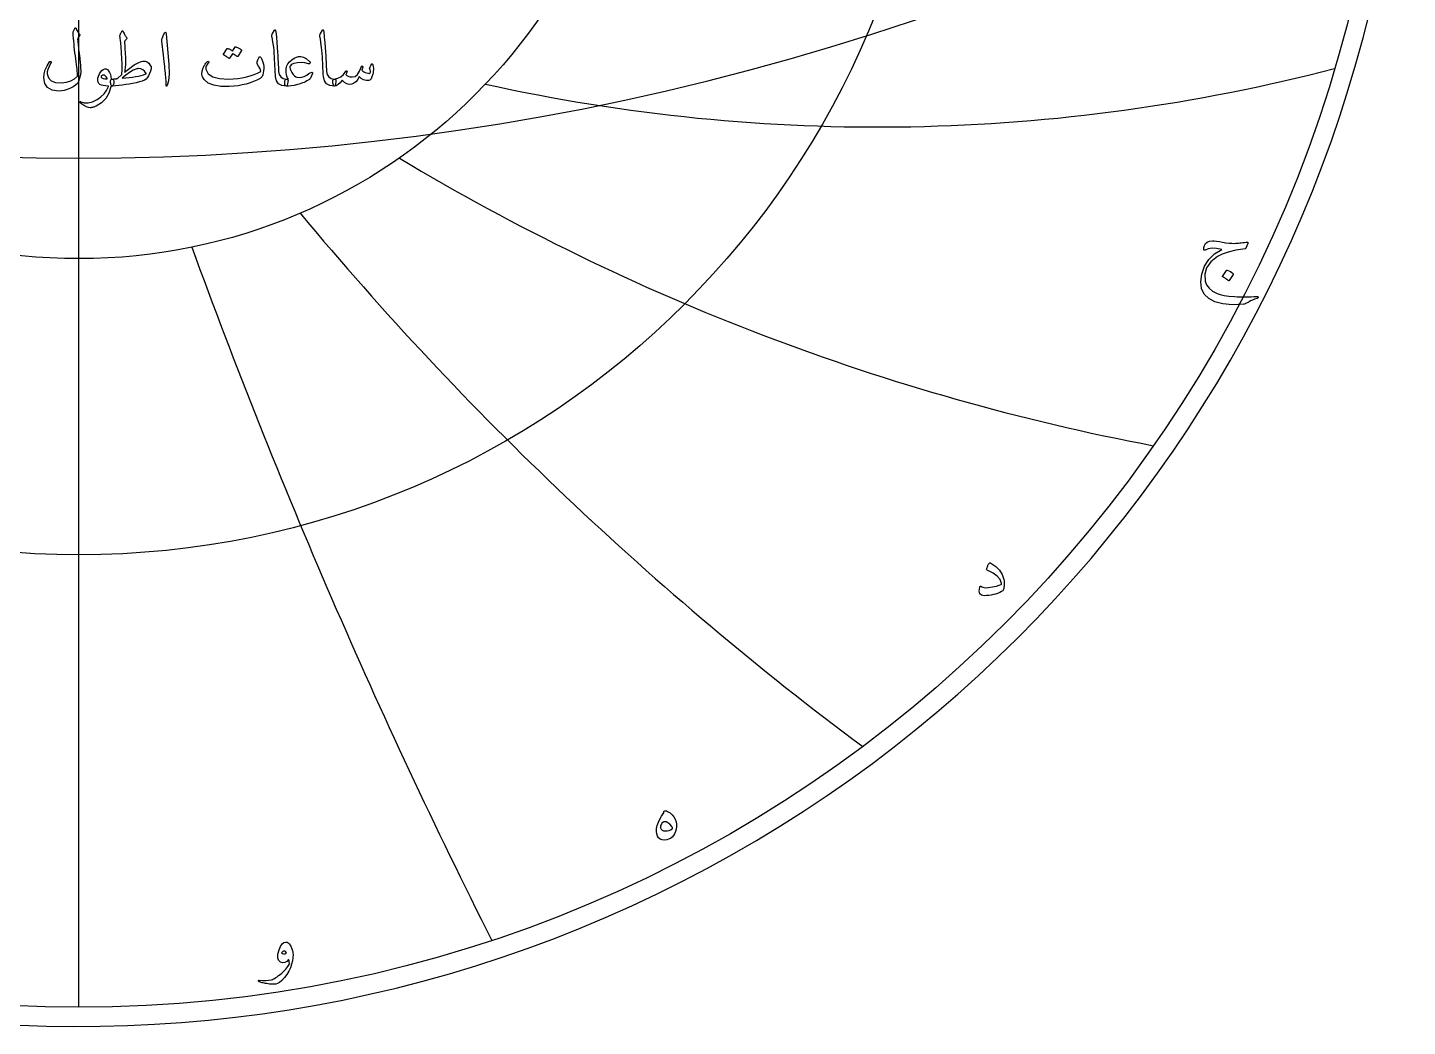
# Model space of a CAD drawing. Header units: millimetres. Extents: x -75 to 75, y -75 to 77.
# Drawn here: x -2.9 to 75.3, y -75.3 to -18.7 of the extents above; entities that cross this region are included whole.
import ezdxf

# ---------------------------------------------------------------- set-up
doc = ezdxf.new("R2010")
doc.units = ezdxf.units.MM
for name, color, linetype in [('CUT_OUTER', 1, 'Continuous'), ('ENGRAVE', 7, 'Continuous'), ('ENGRAVE_FINE', 8, 'Continuous'), ('TEXT', 5, 'Continuous')]:
    doc.layers.add(name, color=color, linetype=linetype)

msp = doc.modelspace()

# ---------------------------------------------------------------- linework, layer by layer
at = {"layer": 'CUT_OUTER'}
msp.add_arc((-0.0002, -0.0002), 75.3374, 146.249794, 87.803295, dxfattribs=at)
at = {"layer": 'ENGRAVE'}
for points in [[(0, -74.25), (0, 74.25)], [(0, -74.25), (0, -31.8152)]]:
    msp.add_lwpolyline(points, dxfattribs=at)
for radius in [74.25, 48.6033, 31.8152]:
    msp.add_circle((0, 0), radius, dxfattribs=at)
for centre, radius, start, end in [((45.2932, 78.4502), 102.8017, 257.51, 284.601613), ((85.0574, 85.0574), 129.7374, 238.968158, 259.286867), ((155.8055, 89.9543), 186.3582, 219.760444, 233.306251), ((346.9499, 92.9649), 362.4624, 200.026809, 206.799712)]:
    msp.add_arc(centre, radius, start, end, dxfattribs=at)
at = {"layer": 'ENGRAVE_FINE'}
msp.add_arc((0, 121.332), 147.4475, 239.880424, 300.119576, dxfattribs=at)
at = {"layer": 'TEXT'}
for points in [[(-0.2349, -18.7636), (-0.2272, -18.7501), (-0.2174, -18.7405), (-0.2053, -18.7348), (-0.191, -18.7328), (-0.1767, -18.7353), (-0.1647, -18.7427), (-0.1548, -18.7551), (-0.1471, -18.7724), (-0.1062, -18.8731), (-0.0626, -18.9601), (-0.0162, -19.0334), (0.0329, -19.0929), (0.0475, -19.1143), (0.0516, -19.139), (0.0453, -19.167), (0.0285, -19.1983), (0.0178, -19.2134), (0.0077, -19.2279), (-0.0019, -19.2419), (-0.011, -19.2554), (-0.0195, -19.268), (-0.0274, -19.2795), (-0.0349, -19.29), (-0.0417, -19.2993), (-0.0532, -19.3163), (-0.0615, -19.3366), (-0.0664, -19.3602), (-0.0681, -19.3871), (-0.0628, -19.463), (-0.056, -19.5458), (-0.0475, -19.6354), (-0.0373, -19.7318), (-0.0258, -19.8352), (-0.0132, -19.9453), (0.0005, -20.0624), (0.0154, -20.1863), (0.032, -20.3099), (0.0467, -20.4262), (0.0594, -20.535), (0.0703, -20.6364), (0.0795, -20.7307), (0.0873, -20.8181), (0.0937, -20.8986), (0.0988, -20.9723), (0.1046, -21.1905), (0.0867, -21.3972), (0.0453, -21.5923), (-0.0198, -21.7759), (-0.0832, -21.8838), (-0.1811, -21.9834), (-0.3137, -22.0748), (-0.4808, -22.1579), (-0.662, -22.2268), (-0.8321, -22.2754), (-0.9913, -22.3037), (-1.1395, -22.3116), (-1.5105, -22.2606), (-1.7762, -22.1206), (-1.9365, -21.8917), (-1.9914, -21.5739), (-1.9722, -21.3371), (-1.9101, -21.1052), (-1.8053, -20.8782), (-1.6577, -20.6562), (-1.6464, -20.6433), (-1.6346, -20.6353), (-1.6222, -20.6323), (-1.6093, -20.6342), (-1.5956, -20.6394), (-1.5852, -20.6463), (-1.5781, -20.6548), (-1.5742, -20.6649), (-1.5715, -20.68), (-1.572, -20.6946), (-1.5759, -20.7086), (-1.583, -20.722), (-1.6837, -20.9183), (-1.7532, -21.0854), (-1.7913, -21.2234), (-1.7982, -21.3324), (-1.7249, -21.567), (-1.5665, -21.7309), (-1.3231, -21.8239), (-0.9946, -21.8462), (-0.6985, -21.814), (-0.4468, -21.7397), (-0.2396, -21.623), (-0.0768, -21.4641), (-0.0803, -21.3874), (-0.0862, -21.2978), (-0.0945, -21.1953), (-0.1054, -21.0799), (-0.119, -20.9513), (-0.1356, -20.8093), (-0.1552, -20.6538), (-0.1778, -20.4849), (-0.1992, -20.3106), (-0.2196, -20.1391), (-0.2388, -19.9703), (-0.2569, -19.8043), (-0.2736, -19.641), (-0.2887, -19.4804), (-0.3022, -19.3226), (-0.314, -19.1676), (-0.3315, -19.0183), (-0.3307, -19.0013), (-0.3282, -18.9853), (-0.3241, -18.9705), (-0.3184, -18.9568)], [(2.4437, -18.9217), (2.4541, -18.9104), (2.4634, -18.903), (2.4717, -18.8994), (2.4788, -18.8997), (2.4873, -18.9035), (2.4953, -18.9107), (2.5027, -18.9211), (2.5095, -18.9348), (2.5374, -18.9941), (2.5639, -19.049), (2.589, -19.0995), (2.6127, -19.1456), (2.6354, -19.1868), (2.6572, -19.2225), (2.6782, -19.2526), (2.6983, -19.2773), (2.7132, -19.2977), (2.7181, -19.3191), (2.7132, -19.3416), (2.6983, -19.3652), (2.6105, -19.4749), (2.5993, -19.4939), (2.5919, -19.5156), (2.5883, -19.54), (2.5886, -19.5672), (2.6028, -19.7744), (2.6149, -19.9569), (2.6248, -20.1147), (2.6325, -20.2478), (2.6382, -20.3565), (2.6424, -20.441), (2.6448, -20.5014), (2.6457, -20.5376), (2.6447, -20.6446), (2.6418, -20.7462), (2.637, -20.8422), (2.6303, -20.9328), (2.6219, -21.0179), (2.6122, -21.0975), (2.6011, -21.1716), (2.5886, -21.2402), (2.8869, -21.0118), (3.1451, -20.8362), (3.3633, -20.7132), (3.5414, -20.643), (3.6208, -20.6243), (3.6918, -20.6166), (3.7547, -20.6199), (3.8093, -20.6342), (3.8864, -20.6743), (3.9597, -20.7374), (4.0291, -20.8236), (4.0947, -20.9328), (4.1049, -20.9589), (4.109, -20.9888), (4.1071, -21.0225), (4.0991, -21.0601), (4.0555, -21.1952), (4.0036, -21.3236), (3.9435, -21.4455), (3.8752, -21.5607), (3.8088, -21.6348), (3.7149, -21.6991), (3.5936, -21.7534), (3.4448, -21.7979), (3.2457, -21.8419), (3.048, -21.8818), (2.8516, -21.9176), (2.6566, -21.9493), (2.4633, -21.9767), (2.2719, -21.9993), (2.0824, -22.0173), (1.8948, -22.0306), (1.8736, -22.0245), (1.8542, -22.0064), (1.8363, -21.9762), (1.8201, -21.934), (1.8059, -21.8821), (1.7982, -21.8319), (1.7971, -21.7833), (1.8026, -21.7364), (1.8149, -21.6955), (1.8344, -21.665), (1.861, -21.645), (1.8948, -21.6354), (1.9396, -21.6329), (1.982, -21.6299), (2.022, -21.6263), (2.0594, -21.6222), (2.0944, -21.6181), (2.127, -21.6145), (2.157, -21.6115), (2.1846, -21.609), (2.4305, -21.3719), (2.4327, -21.3616), (2.4349, -21.3483), (2.4371, -21.332), (2.4393, -21.3126), (2.4415, -21.2903), (2.4437, -21.2649), (2.4459, -21.2365), (2.4481, -21.205), (2.45, -21.1709), (2.4513, -21.1342), (2.4522, -21.0951), (2.4524, -21.0536), (2.4524, -21.0098), (2.4524, -20.9641), (2.4524, -20.9165), (2.4524, -20.8669), (2.4519, -20.8109), (2.4503, -20.744), (2.4475, -20.666), (2.4437, -20.5771), (2.4387, -20.4778), (2.4327, -20.3685), (2.4255, -20.2494), (2.4173, -20.1204), (2.3984, -19.8342), (2.3811, -19.6078), (2.3654, -19.4412), (2.3514, -19.3344), (2.3402, -19.2658), (2.3328, -19.2137), (2.3292, -19.178), (2.3295, -19.1588), (2.3428, -19.1226), (2.3564, -19.0885), (2.3702, -19.0567), (2.3844, -19.027), (2.3988, -18.9991), (2.4135, -18.9722), (2.4284, -18.9464), (2.4437, -18.9217)], [(4.828, -19.0885), (4.87, -19.0073), (4.9038, -18.9787), (4.9293, -19.0029), (4.9466, -19.0797), (5.0476, -20.1556), (5.1077, -20.8159), (5.1212, -21.3434), (5.0879, -21.738), (5.0081, -21.9998), (4.9935, -22.0213), (4.9806, -22.0328), (4.9694, -22.0344), (4.9598, -22.0262), (4.9521, -22.0133), (4.9466, -21.9966), (4.9433, -21.976), (4.9422, -21.9515), (4.9422, -21.7614), (4.9334, -21.5596), (4.9159, -21.3464), (4.8895, -21.1216), (4.8838, -21.0629), (4.8665, -20.9043), (4.8377, -20.6457), (4.7973, -20.2873), (4.7007, -19.4925), (4.6985, -19.4502), (4.7007, -19.4113), (4.7073, -19.3756), (4.7183, -19.3432)], [(11.0986, -18.869), (11.1071, -18.8558), (11.115, -18.847), (11.1225, -18.8426), (11.1293, -18.8426), (11.1397, -18.8484), (11.1491, -18.8657), (11.1573, -18.8945), (11.1644, -18.9348), (11.2007, -19.2628), (11.2303, -19.5661), (11.2534, -19.8446), (11.2698, -20.0985), (11.2804, -20.3156), (11.2901, -20.5102), (11.2991, -20.6822), (11.3072, -20.8318), (11.3142, -20.9589), (11.3198, -21.0634), (11.324, -21.1455), (11.3269, -21.205), (11.3659, -21.3834), (11.4521, -21.5146), (11.5854, -21.5986), (11.766, -21.6354), (11.8163, -21.6486), (11.8484, -21.6793), (11.8624, -21.7276), (11.8582, -21.7935), (11.8377, -21.8972), (11.8154, -21.9713), (11.7916, -22.0158), (11.766, -22.0306), (11.5119, -21.9971), (11.3247, -21.8967), (11.2045, -21.7292), (11.1513, -21.4949), (11.1429, -21.3828), (11.1354, -21.2704), (11.1286, -21.1577), (11.1227, -21.0448), (11.1174, -20.9316), (11.1123, -20.8181), (11.1075, -20.7043), (11.103, -20.5903), (11.0947, -20.3728), (11.0832, -20.177), (11.0684, -20.0028), (11.0503, -19.8504), (11.0289, -19.704), (11.0042, -19.5479), (10.9762, -19.3823), (10.9449, -19.2071), (10.9408, -19.1755), (10.9416, -19.1467), (10.9474, -19.1206), (10.9581, -19.0973)], [(13.8167, -18.869), (13.8252, -18.8558), (13.8332, -18.847), (13.8406, -18.8426), (13.8474, -18.8426), (13.8579, -18.8484), (13.8672, -18.8657), (13.8754, -18.8945), (13.8826, -18.9348), (13.9188, -19.2628), (13.9484, -19.5661), (13.9715, -19.8446), (13.9879, -20.0985), (13.9985, -20.3156), (14.0083, -20.5102), (14.0172, -20.6822), (14.0253, -20.8318), (14.0323, -20.9589), (14.0379, -21.0634), (14.0421, -21.1455), (14.045, -21.205), (14.084, -21.3834), (14.1702, -21.5146), (14.3036, -21.5986), (14.4841, -21.6354), (14.5344, -21.6486), (14.5665, -21.6793), (14.5805, -21.7276), (14.5764, -21.7935), (14.5558, -21.8972), (14.5335, -21.9713), (14.5097, -22.0158), (14.4841, -22.0306), (14.23, -21.9971), (14.0428, -21.8967), (13.9226, -21.7292), (13.8694, -21.4949), (13.861, -21.3828), (13.8535, -21.2704), (13.8467, -21.1577), (13.8408, -21.0448), (13.8355, -20.9316), (13.8304, -20.8181), (13.8256, -20.7043), (13.8211, -20.5903), (13.8128, -20.3728), (13.8013, -20.177), (13.7865, -20.0028), (13.7684, -19.8504), (13.747, -19.704), (13.7223, -19.5479), (13.6943, -19.3823), (13.663, -19.2071), (13.6589, -19.1755), (13.6597, -19.1467), (13.6655, -19.1206), (13.6762, -19.0973)], [(8.8679, -19.8131), (8.8734, -19.8076), (8.8811, -19.8043), (8.8909, -19.8032), (8.903, -19.8043), (8.9462, -19.8205), (8.9881, -19.8383), (9.0286, -19.8578), (9.0677, -19.8789), (9.1057, -19.902), (9.1429, -19.9272), (9.1792, -19.9547), (9.2148, -19.9843), (9.2216, -19.9934), (9.2247, -20.003), (9.2238, -20.0131), (9.2192, -20.0238), (9.0084, -20.3576), (9.0026, -20.362), (8.9941, -20.362), (8.9829, -20.3576), (8.9689, -20.3488), (8.9593, -20.3407), (8.9436, -20.3296), (8.922, -20.3154), (8.8942, -20.2983), (8.8602, -20.2778), (8.8196, -20.2538), (8.7724, -20.2262), (8.7186, -20.1951), (8.5517, -20.4542), (8.544, -20.4621), (8.5342, -20.464), (8.5221, -20.4599), (8.5078, -20.4498), (8.4955, -20.441), (8.476, -20.4278), (8.4494, -20.4103), (8.4156, -20.3883), (8.3742, -20.362), (8.3245, -20.3312), (8.2666, -20.2961), (8.2004, -20.2566), (8.1936, -20.25), (8.1906, -20.2434), (8.1914, -20.2368), (8.196, -20.2302), (8.4112, -19.9097), (8.4167, -19.9042), (8.4244, -19.9009), (8.4343, -19.8998), (8.4463, -19.9009), (8.4831, -19.9128), (8.5188, -19.9267), (8.5534, -19.9425), (8.5869, -19.9602), (8.6192, -19.9795), (8.6505, -20.0002), (8.6807, -20.0223), (8.7098, -20.0458)], [(1.8069, -22.0789), (1.704, -22.4403), (1.5314, -22.743), (1.2891, -22.987), (0.977, -23.1723), (0.9334, -23.1911), (0.8903, -23.208), (0.8478, -23.2229), (0.8058, -23.2359), (0.7646, -23.2468), (0.7245, -23.2552), (0.6856, -23.2611), (0.6477, -23.2645), (0.5533, -23.251), (0.4281, -23.2019), (0.2722, -23.1171), (0.0856, -22.9966), (0.0656, -22.9793), (0.0538, -22.9626), (0.0502, -22.9464), (0.0549, -22.9308), (0.0653, -22.9187), (0.079, -22.9132), (0.0961, -22.9143), (0.1164, -22.922), (0.3104, -22.9848), (0.528, -22.9846), (0.7693, -22.9212), (1.0341, -22.7946), (1.2504, -22.6478), (1.4293, -22.4752), (1.5709, -22.2768), (1.6752, -22.0525), (1.6744, -22.0446), (1.6719, -22.0383), (1.6678, -22.0336), (1.662, -22.0306), (1.5108, -22.0218), (1.3821, -22.0042), (1.2759, -21.9779), (1.1922, -21.9428), (1.1274, -21.8884), (1.0868, -21.8132), (1.0703, -21.7172), (1.078, -21.6003), (1.0805, -21.5847), (1.0835, -21.569), (1.0871, -21.5529), (1.0912, -21.5366), (1.0959, -21.5197), (1.1011, -21.502), (1.1068, -21.4835), (1.1132, -21.4641), (1.1647, -21.3387), (1.2273, -21.2347), (1.3009, -21.1521), (1.3854, -21.0909), (1.4719, -21.0574), (1.5512, -21.0579), (1.6233, -21.0925), (1.6884, -21.1611), (1.7452, -21.2566), (1.7883, -21.3675), (1.8177, -21.4938), (1.8333, -21.6354), (1.8419, -21.6352), (1.8503, -21.6348), (1.8584, -21.6341), (1.8662, -21.6332), (1.8741, -21.6322), (1.8821, -21.6315), (1.8905, -21.6311), (1.8992, -21.631), (1.9288, -21.6373), (1.9519, -21.6562), (1.9683, -21.6878), (1.9782, -21.732), (1.9823, -21.7806), (1.9815, -21.8297), (1.9757, -21.8794), (1.965, -21.9296), (1.951, -21.9738), (1.9354, -22.0053), (1.9181, -22.0243), (1.8992, -22.0306), (1.8157, -22.0306), (1.8152, -22.0385), (1.8135, -22.0492), (1.8108, -22.0627), (1.8069, -22.0789)], [(3.3878, -21.0382), (3.3655, -21.039), (3.3427, -21.0415), (3.3194, -21.0456), (3.2955, -21.0514), (3.0798, -21.1362), (2.8674, -21.2544), (2.6583, -21.4062), (2.4524, -21.5915), (2.658, -21.5723), (2.8531, -21.5498), (3.0378, -21.524), (3.2121, -21.4949), (3.376, -21.4622), (3.5294, -21.4257), (3.6724, -21.3854), (3.8049, -21.3412), (3.8173, -21.336), (3.8236, -21.3291), (3.8239, -21.3206), (3.8181, -21.3104), (3.7237, -21.1946), (3.6205, -21.1106), (3.5085, -21.0585), (3.3878, -21.0382)], [(10.2994, -20.3971), (10.3289, -20.4341), (10.3559, -20.475), (10.3805, -20.5198), (10.4026, -20.5683), (10.4222, -20.6205), (10.4394, -20.6759), (10.454, -20.7346), (10.4663, -20.7967), (10.4822, -20.9213), (10.486, -21.0448), (10.4778, -21.1672), (10.4575, -21.2885), (10.4267, -21.3966), (10.3872, -21.4839), (10.3389, -21.5503), (10.2818, -21.5959), (10.1007, -21.6916), (9.9086, -21.777), (9.7055, -21.8519), (9.4914, -21.9164), (9.2664, -21.9699), (9.0304, -22.0119), (8.7834, -22.0424), (8.5254, -22.0613), (8.0418, -22.0564), (7.645, -21.9889), (7.3348, -21.8588), (7.1114, -21.6661), (7.0198, -21.5154), (6.9775, -21.3533), (6.9846, -21.1795), (7.0412, -20.9943), (7.0602, -20.9543), (7.0823, -20.9136), (7.1075, -20.872), (7.1356, -20.8296), (7.1667, -20.7864), (7.2009, -20.7423), (7.2381, -20.6975), (7.2783, -20.6518), (7.2917, -20.6389), (7.3057, -20.6309), (7.3203, -20.6279), (7.3354, -20.6298), (7.3455, -20.6337), (7.354, -20.6408), (7.3609, -20.6512), (7.3661, -20.6649), (7.3686, -20.6778), (7.3672, -20.6902), (7.362, -20.702), (7.3529, -20.7132), (7.3153, -20.758), (7.2816, -20.8044), (7.2517, -20.8524), (7.2256, -20.9021), (7.2078, -20.9495), (7.1982, -20.9954), (7.1968, -21.0396), (7.2036, -21.0821), (7.3409, -21.3305), (7.5988, -21.5047), (7.9776, -21.6049), (8.4771, -21.631), (8.7517, -21.6204), (9.0133, -21.5975), (9.2621, -21.5622), (9.498, -21.5146), (9.7213, -21.4547), (9.9322, -21.3823), (10.1307, -21.2977), (10.317, -21.2007), (10.2988, -21.1101), (10.2577, -21.0096), (10.1935, -20.8993), (10.1062, -20.7791), (10.1034, -20.7676), (10.104, -20.7462), (10.1078, -20.7149), (10.115, -20.6737), (10.1169, -20.6696), (10.1183, -20.666), (10.1191, -20.663), (10.1194, -20.6605), (10.1336, -20.6046), (10.1545, -20.542), (10.1819, -20.4728), (10.216, -20.3971), (10.2311, -20.374), (10.25, -20.3663), (10.2728, -20.374), (10.2994, -20.3971)], [(13.2458, -21.3148), (13.1273, -21.5783), (13.1122, -21.6044), (13.0976, -21.6255), (13.0836, -21.6417), (13.0702, -21.6529), (13.0019, -21.6997), (12.9286, -21.7435), (12.8504, -21.7843), (12.7672, -21.822), (12.6794, -21.8573), (12.5872, -21.8906), (12.4906, -21.922), (12.3896, -21.9515), (12.2008, -21.9976), (12.0339, -22.0262), (11.889, -22.0372), (11.766, -22.0306), (11.7191, -22.0092), (11.6881, -21.9669), (11.673, -21.9038), (11.6738, -21.8198), (11.6851, -21.7441), (11.7013, -21.6881), (11.7224, -21.6518), (11.7485, -21.6354), (11.7529, -21.6354), (11.7572, -21.6354), (11.7616, -21.6354), (11.766, -21.6354), (11.7987, -21.6387), (11.8308, -21.6398), (11.8624, -21.6387), (11.8934, -21.6354), (11.8401, -21.5566), (11.799, -21.4696), (11.7699, -21.3744), (11.7529, -21.2709), (11.7504, -21.0857), (11.7825, -20.9207), (11.8492, -20.7761), (11.9505, -20.6518), (12.0808, -20.5357), (12.2084, -20.4465), (12.3333, -20.3842), (12.4554, -20.3488), (12.5872, -20.3491), (12.7365, -20.3982), (12.9033, -20.4962), (13.0878, -20.643), (13.1086, -20.6658), (13.1185, -20.6902), (13.1174, -20.7163), (13.1053, -20.744), (13.088, -20.7654), (13.0669, -20.7769), (13.0419, -20.7786), (13.0131, -20.7703), (12.8065, -20.7105), (12.5992, -20.6891), (12.3915, -20.7061), (12.1832, -20.7615), (12.1006, -20.7964), (12.0372, -20.8351), (11.993, -20.8776), (11.968, -20.924), (11.962, -20.9827), (11.979, -21.0579), (12.0191, -21.1496), (12.0822, -21.2577), (12.159, -21.367), (12.2315, -21.4488), (12.2996, -21.5031), (12.3632, -21.53), (12.5018, -21.5437), (12.641, -21.5278), (12.7807, -21.4822), (12.9209, -21.407), (13.0482, -21.3192), (13.1141, -21.2775), (13.1668, -21.2534), (13.2063, -21.2468), (13.2327, -21.2577), (13.2434, -21.2712), (13.2491, -21.2852), (13.25, -21.2997), (13.2458, -21.3148)], [(16.6138, -20.7791), (16.6234, -20.7725), (16.6347, -20.7747), (16.6476, -20.7857), (16.6621, -20.8055), (16.6778, -20.8389), (16.6896, -20.8867), (16.6975, -20.9487), (16.7017, -21.025), (16.703, -21.1117), (16.6984, -21.1963), (16.6877, -21.2786), (16.6709, -21.3587), (16.6221, -21.5146), (16.5677, -21.6266), (16.5079, -21.6947), (16.4426, -21.7188), (16.2881, -21.7098), (16.1451, -21.6694), (16.0136, -21.5978), (15.8937, -21.4949), (15.8114, -21.6571), (15.7137, -21.7836), (15.6006, -21.8744), (15.4721, -21.9296), (15.3374, -21.9417), (15.201, -21.9076), (15.0629, -21.8275), (14.9233, -21.7012), (14.8102, -21.8453), (14.6993, -21.9482), (14.5906, -22.01), (14.4841, -22.0306), (14.4627, -22.0185), (14.4424, -21.9823), (14.4232, -21.9219), (14.4051, -21.8374), (14.3985, -21.7539), (14.4095, -21.6925), (14.438, -21.6529), (14.4841, -21.6354), (14.6867, -21.5895), (14.864, -21.5004), (15.016, -21.3678), (15.1428, -21.1919), (15.1497, -21.1823), (15.1571, -21.1754), (15.165, -21.1713), (15.1735, -21.1699), (15.184, -21.171), (15.1933, -21.1743), (15.2015, -21.1798), (15.2087, -21.1875), (15.2128, -21.2111), (15.2032, -21.2512), (15.1799, -21.3077), (15.1428, -21.3807), (15.1914, -21.437), (15.2669, -21.4784), (15.3692, -21.505), (15.4985, -21.5168), (15.6596, -21.4831), (15.8004, -21.373), (15.9209, -21.1867), (16.021, -20.924), (16.026, -20.9106), (16.032, -20.901), (16.0391, -20.8952), (16.0474, -20.8933), (16.0597, -20.8944), (16.0704, -20.8977), (16.0795, -20.9032), (16.0869, -20.9108), (16.0924, -20.9218), (16.0957, -20.9328), (16.0968, -20.9438), (16.0957, -20.9548), (16.0518, -21.1392), (16.1031, -21.1847), (16.1648, -21.2248), (16.237, -21.2594), (16.3196, -21.2885), (16.4, -21.3074), (16.4612, -21.3115), (16.5032, -21.3008), (16.526, -21.2753), (16.5334, -21.2363), (16.5293, -21.1809), (16.5137, -21.109), (16.4865, -21.0206), (16.4912, -20.9956), (16.5139, -20.9471), (16.5548, -20.8749), (16.6138, -20.7791)], [(1.5962, -21.5871), (1.5501, -21.5067), (1.4996, -21.4499), (1.4447, -21.4166), (1.3854, -21.407), (1.35, -21.4164), (1.3184, -21.4312), (1.2907, -21.4515), (1.2668, -21.4773), (1.2592, -21.491), (1.2581, -21.5058), (1.2635, -21.5218), (1.2756, -21.5388), (1.3209, -21.5786), (1.3865, -21.6057), (1.4724, -21.6203), (1.5786, -21.6222), (1.5896, -21.62), (1.5962, -21.6134), (1.5984, -21.6024), (1.5962, -21.5871)], [(66.2922, -30.9618), (66.1798, -31.2147), (66.1696, -31.2314), (66.1576, -31.244), (66.1438, -31.2524), (66.1283, -31.2568), (65.6087, -31.3388), (65.174, -31.4395), (64.8241, -31.5589), (64.5592, -31.6971), (64.1877, -32.0001), (63.9491, -32.333), (63.8434, -32.6957), (63.8707, -33.0882), (63.9532, -33.3008), (64.0932, -33.4887), (64.2905, -33.6521), (64.5452, -33.7908), (64.724, -33.8529), (64.9468, -33.9032), (65.2135, -33.9419), (65.5241, -33.9688), (65.6892, -33.9767), (65.852, -33.9817), (66.0124, -33.9837), (66.1705, -33.9829), (66.3256, -33.9793), (66.4772, -33.9735), (66.6254, -33.9653), (66.77, -33.9547), (66.8039, -33.9524), (66.8309, -33.9547), (66.8508, -33.9618), (66.8637, -33.9735), (66.8707, -33.9878), (66.873, -34.0028), (66.8707, -34.0183), (66.8637, -34.0344), (66.8585, -34.043), (66.8525, -34.0502), (66.8457, -34.0559), (66.8379, -34.0601), (66.8296, -34.0638), (66.8209, -34.0677), (66.812, -34.072), (66.8028, -34.0765), (66.6678, -34.1196), (66.5487, -34.1644), (66.4453, -34.2109), (66.3578, -34.2592), (66.3017, -34.294), (66.2507, -34.3236), (66.2046, -34.3479), (66.1634, -34.3669), (66.1279, -34.3816), (66.0984, -34.3927), (66.0752, -34.4003), (66.058, -34.4044), (65.4175, -34.4281), (64.873, -34.3822), (64.4245, -34.2665), (64.0721, -34.0812), (63.8174, -33.8271), (63.6669, -33.5098), (63.6207, -33.1292), (63.6786, -32.6854), (63.832, -32.2384), (64.0721, -31.8575), (64.3988, -31.5428), (64.8121, -31.2943), (64.5194, -31.2384), (64.2641, -31.2252), (64.0463, -31.2548), (63.866, -31.3271), (63.8502, -31.333), (63.8355, -31.3365), (63.8221, -31.3376), (63.8098, -31.3365), (63.7995, -31.3327), (63.7922, -31.3259), (63.7878, -31.3163), (63.7864, -31.3037), (63.7928, -31.2454), (63.8028, -31.1878), (63.8162, -31.1307), (63.8332, -31.0742), (63.8929, -30.9644), (63.9878, -30.8833), (64.1177, -30.8309), (64.2829, -30.8072), (64.3874, -30.8081), (64.5182, -30.8201), (64.6754, -30.8432), (64.859, -30.8774), (65.0484, -30.9117), (65.2231, -30.9348), (65.3833, -30.9468), (65.5288, -30.9477), (65.5987, -30.9446), (65.6728, -30.9401), (65.751, -30.9341), (65.8332, -30.9266), (65.9196, -30.9174), (66.01, -30.9061), (66.1046, -30.8928), (66.2032, -30.8774), (66.2597, -30.8757), (66.2934, -30.8892), (66.3042, -30.9178), (66.2922, -30.9618)], [(65.0838, -32.4793), (65.0897, -32.4735), (65.0978, -32.47), (65.1084, -32.4688), (65.1213, -32.47), (65.2123, -32.5068), (65.2981, -32.5519), (65.3786, -32.6052), (65.4538, -32.6667), (65.4611, -32.6761), (65.4644, -32.6854), (65.4635, -32.6948), (65.4585, -32.7042), (65.2384, -33.0601), (65.2302, -33.0686), (65.2196, -33.0707), (65.2067, -33.0663), (65.1915, -33.0554), (65.1784, -33.0461), (65.1576, -33.032), (65.1292, -33.0133), (65.0932, -32.9899), (65.049, -32.9618), (64.996, -32.929), (64.9342, -32.8915), (64.8637, -32.8494), (64.8543, -32.8423), (64.8496, -32.8353), (64.8496, -32.8283), (64.8543, -32.8213)], [(51.4807, -49.3853), (51.4993, -49.3295), (51.5176, -49.2793), (51.5356, -49.2346), (51.5533, -49.1956), (51.5704, -49.1617), (51.5867, -49.1329), (51.602, -49.109), (51.6165, -49.0902), (51.6391, -49.072), (51.6645, -49.0644), (51.6929, -49.0673), (51.7243, -49.0808), (52.0015, -49.2667), (52.2149, -49.4824), (52.3645, -49.7281), (52.4503, -50.0035), (52.4623, -50.0823), (52.4702, -50.1593), (52.474, -50.2345), (52.4737, -50.308), (52.469, -50.3791), (52.4596, -50.4473), (52.4456, -50.5126), (52.4268, -50.575), (52.4102, -50.6083), (52.3882, -50.6382), (52.361, -50.6645), (52.3285, -50.6874), (52.2167, -50.7421), (52.1013, -50.7892), (51.9825, -50.8288), (51.8601, -50.8607), (51.7348, -50.8856), (51.6072, -50.904), (51.4772, -50.916), (51.3449, -50.9216), (51.188, -50.8952), (51.0919, -50.8068), (51.0568, -50.6563), (51.0826, -50.4438), (51.0914, -50.4207), (51.1037, -50.4028), (51.1195, -50.3902), (51.1388, -50.3829), (51.1555, -50.385), (51.1727, -50.3911), (51.1906, -50.4014), (51.209, -50.4157), (51.2661, -50.4464), (51.3437, -50.4637), (51.4418, -50.4675), (51.5603, -50.4579), (51.8177, -50.4204), (52.0275, -50.3782), (52.19, -50.3314), (52.3051, -50.2799), (52.3109, -50.2728), (52.3144, -50.2611), (52.3156, -50.2447), (52.3144, -50.2237), (52.2351, -50.0024), (52.0814, -49.8068), (51.8534, -49.637), (51.551, -49.493), (51.5114, -49.4722), (51.4866, -49.4473), (51.4763, -49.4183), (51.4807, -49.3853)], [(33.1947, -63.1325), (33.2348, -63.114), (33.2802, -63.1102), (33.3309, -63.121), (33.3868, -63.1465), (33.5258, -63.2396), (33.6432, -63.3456), (33.7389, -63.4644), (33.813, -63.5962), (33.8642, -63.7335), (33.8915, -63.8737), (33.8947, -64.0168), (33.8739, -64.1629), (33.8361, -64.2961), (33.7837, -64.4147), (33.7167, -64.5186), (33.635, -64.6079), (33.5428, -64.6796), (33.4442, -64.7308), (33.3391, -64.7616), (33.2275, -64.7718), (33.0817, -64.7613), (32.9629, -64.7203), (32.871, -64.6489), (32.806, -64.547), (32.767, -64.4232), (32.7533, -64.2812), (32.7647, -64.121), (32.8013, -63.9428), (32.8607, -63.7577), (32.9406, -63.5821), (33.041, -63.4158), (33.1619, -63.2589), (33.166, -63.2516), (33.169, -63.239), (33.1707, -63.2212), (33.1713, -63.198), (33.1728, -63.1728), (33.1772, -63.1535), (33.1845, -63.1401), (33.1947, -63.1325)], [(33.6397, -64.1395), (33.6593, -64.1149), (33.662, -64.0833), (33.6476, -64.0446), (33.6163, -63.999), (33.5077, -63.8807), (33.402, -63.7976), (33.2992, -63.7496), (33.1994, -63.7367), (33.152, -63.7452), (33.1081, -63.7706), (33.0677, -63.8131), (33.0308, -63.8725), (33.0012, -63.9366), (32.9828, -63.9931), (32.9755, -64.042), (32.9793, -64.0833), (33.0121, -64.1591), (33.0683, -64.2133), (33.1479, -64.2457), (33.2509, -64.2566), (33.3648, -64.2493), (33.4676, -64.2273), (33.5592, -64.1907), (33.6397, -64.1395)], [(11.3524, -71.004), (11.4379, -70.8055), (11.5304, -70.6644), (11.6299, -70.5807), (11.7365, -70.5543), (11.8032, -70.566), (11.8676, -70.6012), (11.9297, -70.6597), (11.9894, -70.7417), (12.0181, -70.7891), (12.0433, -70.8377), (12.0649, -70.8875), (12.0831, -70.9384), (12.0986, -70.9908), (12.1123, -71.0449), (12.1243, -71.1009), (12.1346, -71.1585), (12.1442, -71.287), (12.1358, -71.4384), (12.1091, -71.6126), (12.0643, -71.8096), (11.9982, -72.0136), (11.9074, -72.2089), (11.7921, -72.3954), (11.6521, -72.5731), (11.5055, -72.7279), (11.3746, -72.8412), (11.2596, -72.9129), (11.1603, -72.9431), (11.0591, -72.9484), (10.9425, -72.9454), (10.8108, -72.9343), (10.6639, -72.915), (10.5894, -72.9028), (10.5204, -72.8898), (10.457, -72.8759), (10.3992, -72.8611), (10.3467, -72.846), (10.2991, -72.8313), (10.2565, -72.8168), (10.2189, -72.8026), (10.1966, -72.7903), (10.1814, -72.7768), (10.1732, -72.7622), (10.172, -72.7464), (10.1794, -72.7306), (10.192, -72.7206), (10.2098, -72.7165), (10.2329, -72.7183), (10.4136, -72.7358), (10.5901, -72.737), (10.7625, -72.7218), (10.9308, -72.6902), (10.9828, -72.6741), (11.0403, -72.6492), (11.1034, -72.6155), (11.1721, -72.5731), (11.2463, -72.5218), (11.326, -72.4618), (11.4114, -72.393), (11.5023, -72.3154), (11.5913, -72.2352), (11.6709, -72.1585), (11.7411, -72.0854), (11.802, -72.0157), (11.8533, -71.9492), (11.8945, -71.8857), (11.9259, -71.8251), (11.9472, -71.7674), (11.9349, -71.6802), (11.9215, -71.6152), (11.9068, -71.5725), (11.891, -71.552), (11.7959, -71.6641), (11.6884, -71.7241), (11.5687, -71.732), (11.4367, -71.6878), (11.3278, -71.5924), (11.2774, -71.4466), (11.2856, -71.2505), (11.3524, -71.004)], [(11.7786, -71.1773), (11.7095, -71.0935), (11.6381, -71.0625), (11.5643, -71.0842), (11.4882, -71.1585), (11.5503, -71.2089), (11.6194, -71.2288), (11.6955, -71.2183), (11.7786, -71.1773)]]:
    msp.add_lwpolyline(points, close=True, dxfattribs=at)

doc.saveas('drawing.dxf')
